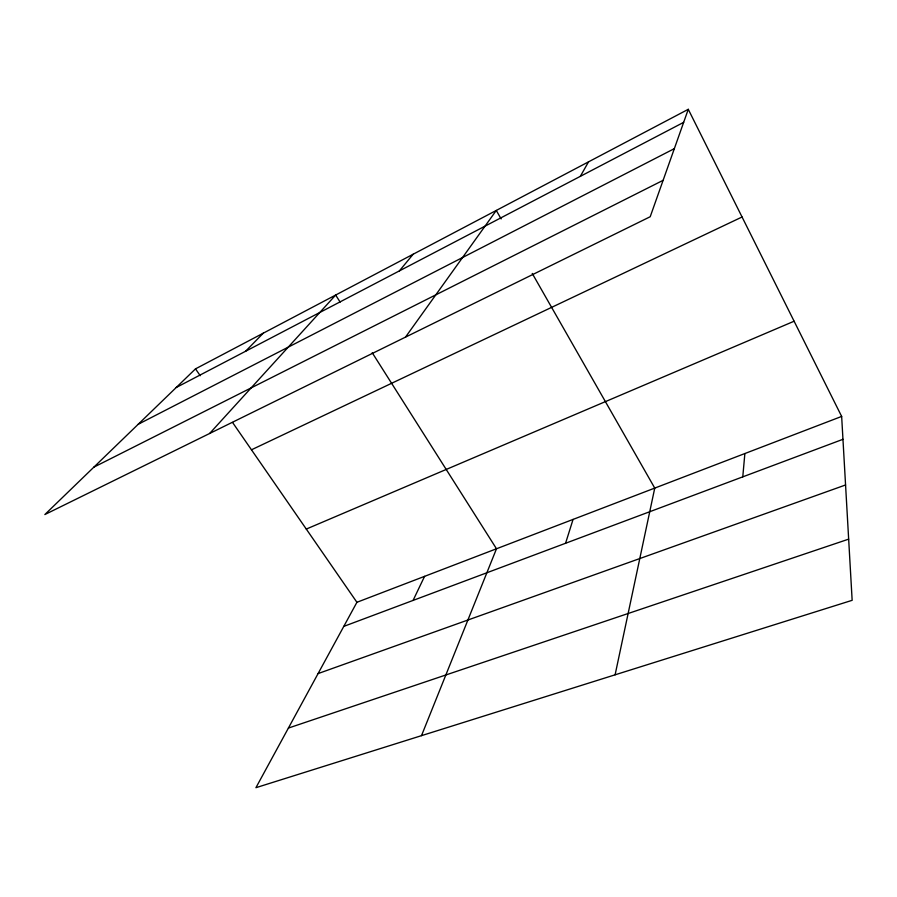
<?xml version="1.0" encoding="UTF-8"?>
<svg xmlns="http://www.w3.org/2000/svg" width="897" height="897" viewBox="0 0 897 897"><rect width="100%" height="100%" fill="white"/><g stroke="black" fill="none" stroke-linecap="round" stroke-linejoin="round"><path stroke-width="1.35" d="M742.772 476.856L744.869 453.546M615.107 674.813L654.754 488.091L532.246 273.45M565.57 543.268L573.06 519.419M688.279 109.311L650.213 216.726L44.85 514.553L195.501 368.869L688.279 109.311L841.655 416.432L852.15 600.317L255.925 787.689L356.916 602.291L841.655 416.432M421.5 735.652L496.49 548.773L372.21 352.712M413.08 600.418L424.573 576.345M580.325 176.35L588.533 161.852M405.522 337.104L496.288 210.447L501.12 218.924M399.389 270.894L413.147 254.232M209.629 433.486L335.669 295.046L340.142 302.11M245.554 351.288L263.281 333.168M176.216 387.515L683.66 122.351M138.183 424.292L674.342 148.644M93.871 467.146L663.118 180.319M251.474 449.801L742.054 216.996M306.281 529.073L794.103 321.227M343.786 626.386L842.956 439.306M318.076 673.591L845.568 484.974M288.408 728.072L848.663 539.142M195.501 368.869L200.233 375.708M232.547 422.442L356.916 602.291"/></g></svg>
